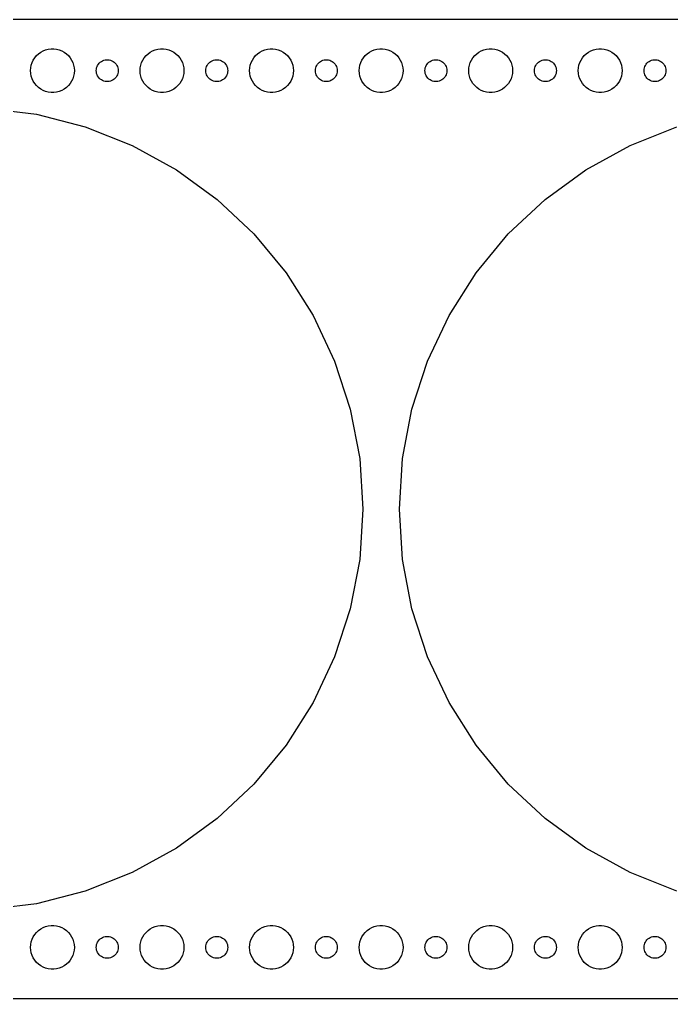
# Model space of a CAD drawing. Header units: metres. Extents: x -300 to 300, y -67 to 67.
# Drawn here: x 123 to 212.3, y -67 to 67 of the extents above; entities that cross this region are included whole.
import ezdxf

# ---------------------------------------------------------------- set-up
doc = ezdxf.new("R2010")
doc.units = ezdxf.units.M

msp = doc.modelspace()

# ---------------------------------------------------------------- linework, layer by layer
for p, q in [((294.814, 66.9901), (-294.814, 66.9901)), ((126.938, 62.9469), (127.312, 62.9941)), ((127.312, 62.9941), (127.688, 62.9941)), ((127.688, 62.9941), (128.062, 62.9469)), ((141.938, 62.9469), (142.312, 62.9941)), ((142.312, 62.9941), (142.688, 62.9941)), ((142.688, 62.9941), (143.062, 62.9469)), ((156.938, 62.9469), (157.312, 62.9941)), ((157.312, 62.9941), (157.688, 62.9941)), ((157.688, 62.9941), (158.062, 62.9469)), ((171.938, 62.9469), (172.312, 62.9941)), ((172.312, 62.9941), (172.688, 62.9941)), ((172.688, 62.9941), (173.062, 62.9469)), ((186.938, 62.9469), (187.312, 62.9941)), ((187.312, 62.9941), (187.688, 62.9941)), ((187.688, 62.9941), (188.062, 62.9469)), ((201.938, 62.9469), (202.312, 62.9941)), ((202.312, 62.9941), (202.688, 62.9941)), ((202.688, 62.9941), (203.062, 62.9469)), ((124.871, 61.4453), (125.073, 61.7634)), ((125.073, 61.7634), (125.313, 62.0536)), ((125.313, 62.0536), (125.588, 62.3115)), ((125.588, 62.3115), (125.893, 62.533)), ((125.893, 62.533), (126.223, 62.7145)), ((126.223, 62.7145), (126.573, 62.8532)), ((126.573, 62.8532), (126.938, 62.9469)), ((128.062, 62.9469), (128.427, 62.8532)), ((128.427, 62.8532), (128.777, 62.7145)), ((128.777, 62.7145), (129.107, 62.533)), ((129.107, 62.533), (129.412, 62.3115)), ((129.412, 62.3115), (129.687, 62.0536)), ((129.687, 62.0536), (129.927, 61.7634)), ((129.927, 61.7634), (130.129, 61.4453)), ((139.871, 61.4453), (140.073, 61.7634)), ((140.073, 61.7634), (140.313, 62.0536)), ((140.313, 62.0536), (140.588, 62.3115)), ((140.588, 62.3115), (140.893, 62.533)), ((140.893, 62.533), (141.223, 62.7145)), ((141.223, 62.7145), (141.573, 62.8532)), ((141.573, 62.8532), (141.938, 62.9469)), ((143.062, 62.9469), (143.427, 62.8532)), ((143.427, 62.8532), (143.777, 62.7145)), ((143.777, 62.7145), (144.107, 62.533)), ((144.107, 62.533), (144.412, 62.3115)), ((144.412, 62.3115), (144.687, 62.0536)), ((144.687, 62.0536), (144.927, 61.7634)), ((144.927, 61.7634), (145.129, 61.4453)), ((154.871, 61.4453), (155.073, 61.7634)), ((155.073, 61.7634), (155.313, 62.0536)), ((155.313, 62.0536), (155.588, 62.3115)), ((155.588, 62.3115), (155.893, 62.533)), ((155.893, 62.533), (156.223, 62.7145)), ((156.223, 62.7145), (156.573, 62.8532)), ((156.573, 62.8532), (156.938, 62.9469)), ((158.062, 62.9469), (158.427, 62.8532)), ((158.427, 62.8532), (158.777, 62.7145)), ((158.777, 62.7145), (159.107, 62.533)), ((159.107, 62.533), (159.412, 62.3115)), ((159.412, 62.3115), (159.687, 62.0536)), ((159.687, 62.0536), (159.927, 61.7634)), ((159.927, 61.7634), (160.129, 61.4453)), ((169.871, 61.4453), (170.073, 61.7634)), ((170.073, 61.7634), (170.313, 62.0536)), ((170.313, 62.0536), (170.588, 62.3115)), ((170.588, 62.3115), (170.893, 62.533)), ((170.893, 62.533), (171.223, 62.7145)), ((171.223, 62.7145), (171.573, 62.8532)), ((171.573, 62.8532), (171.938, 62.9469)), ((173.062, 62.9469), (173.427, 62.8532)), ((173.427, 62.8532), (173.777, 62.7145)), ((173.777, 62.7145), (174.107, 62.533)), ((174.107, 62.533), (174.412, 62.3115)), ((174.412, 62.3115), (174.687, 62.0536)), ((174.687, 62.0536), (174.927, 61.7634)), ((174.927, 61.7634), (175.129, 61.4453)), ((184.871, 61.4453), (185.073, 61.7634)), ((185.073, 61.7634), (185.313, 62.0536)), ((185.313, 62.0536), (185.588, 62.3115)), ((185.588, 62.3115), (185.893, 62.533)), ((185.893, 62.533), (186.223, 62.7145)), ((186.223, 62.7145), (186.573, 62.8532)), ((186.573, 62.8532), (186.938, 62.9469)), ((188.062, 62.9469), (188.427, 62.8532)), ((188.427, 62.8532), (188.777, 62.7145)), ((188.777, 62.7145), (189.107, 62.533)), ((189.107, 62.533), (189.412, 62.3115)), ((189.412, 62.3115), (189.687, 62.0536)), ((189.687, 62.0536), (189.927, 61.7634)), ((189.927, 61.7634), (190.129, 61.4453)), ((199.871, 61.4453), (200.073, 61.7634)), ((200.073, 61.7634), (200.313, 62.0536)), ((200.313, 62.0536), (200.588, 62.3115)), ((200.588, 62.3115), (200.893, 62.533)), ((200.893, 62.533), (201.223, 62.7145)), ((201.223, 62.7145), (201.573, 62.8532)), ((201.573, 62.8532), (201.938, 62.9469)), ((203.062, 62.9469), (203.427, 62.8532)), ((203.427, 62.8532), (203.777, 62.7145)), ((203.777, 62.7145), (204.107, 62.533)), ((204.107, 62.533), (204.412, 62.3115)), ((204.412, 62.3115), (204.687, 62.0536)), ((204.687, 62.0536), (204.927, 61.7634)), ((204.927, 61.7634), (205.129, 61.4453)), ((124.5, 60), (124.524, 60.376)), ((124.524, 60.376), (124.594, 60.7461)), ((124.594, 60.7461), (124.711, 61.1044)), ((124.711, 61.1044), (124.871, 61.4453)), ((130.129, 61.4453), (130.289, 61.1044)), ((130.289, 61.1044), (130.406, 60.7461)), ((130.406, 60.7461), (130.476, 60.376)), ((130.476, 60.376), (130.5, 60)), ((133.512, 60.188), (133.547, 60.373)), ((133.547, 60.373), (133.605, 60.5522)), ((133.605, 60.5522), (133.686, 60.7226)), ((133.686, 60.7226), (133.786, 60.8817)), ((133.786, 60.8817), (133.907, 61.0268)), ((133.907, 61.0268), (134.044, 61.1558)), ((134.044, 61.1558), (134.196, 61.2665)), ((134.196, 61.2665), (134.361, 61.3572)), ((134.361, 61.3572), (134.536, 61.4266)), ((134.536, 61.4266), (134.719, 61.4734)), ((134.719, 61.4734), (134.906, 61.497)), ((134.906, 61.497), (135.094, 61.497)), ((135.094, 61.497), (135.281, 61.4734)), ((135.281, 61.4734), (135.464, 61.4266)), ((135.464, 61.4266), (135.639, 61.3572)), ((135.639, 61.3572), (135.804, 61.2665)), ((135.804, 61.2665), (135.956, 61.1558)), ((135.956, 61.1558), (136.093, 61.0268)), ((136.093, 61.0268), (136.214, 60.8817)), ((136.214, 60.8817), (136.314, 60.7226)), ((136.314, 60.7226), (136.395, 60.5522)), ((136.395, 60.5522), (136.453, 60.373)), ((136.453, 60.373), (136.488, 60.188)), ((139.5, 60), (139.524, 60.376)), ((139.524, 60.376), (139.594, 60.7461)), ((139.594, 60.7461), (139.711, 61.1044)), ((139.711, 61.1044), (139.871, 61.4453)), ((145.129, 61.4453), (145.289, 61.1044)), ((145.289, 61.1044), (145.406, 60.7461)), ((145.406, 60.7461), (145.476, 60.376)), ((145.476, 60.376), (145.5, 60)), ((148.512, 60.188), (148.547, 60.373)), ((148.547, 60.373), (148.605, 60.5522)), ((148.605, 60.5522), (148.686, 60.7226)), ((148.686, 60.7226), (148.786, 60.8817)), ((148.786, 60.8817), (148.907, 61.0268)), ((148.907, 61.0268), (149.044, 61.1558)), ((149.044, 61.1558), (149.196, 61.2665)), ((149.196, 61.2665), (149.361, 61.3572)), ((149.361, 61.3572), (149.536, 61.4266)), ((149.536, 61.4266), (149.719, 61.4734)), ((149.719, 61.4734), (149.906, 61.497)), ((149.906, 61.497), (150.094, 61.497)), ((150.094, 61.497), (150.281, 61.4734)), ((150.281, 61.4734), (150.464, 61.4266)), ((150.464, 61.4266), (150.639, 61.3572)), ((150.639, 61.3572), (150.804, 61.2665)), ((150.804, 61.2665), (150.956, 61.1558)), ((150.956, 61.1558), (151.093, 61.0268)), ((151.093, 61.0268), (151.214, 60.8817)), ((151.214, 60.8817), (151.314, 60.7226)), ((151.314, 60.7226), (151.395, 60.5522)), ((151.395, 60.5522), (151.453, 60.373)), ((151.453, 60.373), (151.488, 60.188)), ((154.5, 60), (154.524, 60.376)), ((154.524, 60.376), (154.594, 60.7461)), ((154.594, 60.7461), (154.711, 61.1044)), ((154.711, 61.1044), (154.871, 61.4453)), ((160.129, 61.4453), (160.289, 61.1044)), ((160.289, 61.1044), (160.406, 60.7461)), ((160.406, 60.7461), (160.476, 60.376)), ((160.476, 60.376), (160.5, 60)), ((163.512, 60.188), (163.547, 60.373)), ((163.547, 60.373), (163.605, 60.5522)), ((163.605, 60.5522), (163.686, 60.7226)), ((163.686, 60.7226), (163.786, 60.8817)), ((163.786, 60.8817), (163.907, 61.0268)), ((163.907, 61.0268), (164.044, 61.1558)), ((164.044, 61.1558), (164.196, 61.2665)), ((164.196, 61.2665), (164.361, 61.3572)), ((164.361, 61.3572), (164.536, 61.4266)), ((164.536, 61.4266), (164.719, 61.4734)), ((164.719, 61.4734), (164.906, 61.497)), ((164.906, 61.497), (165.094, 61.497)), ((165.094, 61.497), (165.281, 61.4734)), ((165.281, 61.4734), (165.464, 61.4266)), ((165.464, 61.4266), (165.639, 61.3572)), ((165.639, 61.3572), (165.804, 61.2665)), ((165.804, 61.2665), (165.956, 61.1558)), ((165.956, 61.1558), (166.093, 61.0268)), ((166.093, 61.0268), (166.214, 60.8817)), ((166.214, 60.8817), (166.314, 60.7226)), ((166.314, 60.7226), (166.395, 60.5522)), ((166.395, 60.5522), (166.453, 60.373)), ((166.453, 60.373), (166.488, 60.188)), ((169.5, 60), (169.524, 60.376)), ((169.524, 60.376), (169.594, 60.7461)), ((169.594, 60.7461), (169.711, 61.1044)), ((169.711, 61.1044), (169.871, 61.4453)), ((175.129, 61.4453), (175.289, 61.1044)), ((175.289, 61.1044), (175.406, 60.7461)), ((175.406, 60.7461), (175.476, 60.376)), ((175.476, 60.376), (175.5, 60)), ((178.512, 60.188), (178.547, 60.373)), ((178.547, 60.373), (178.605, 60.5522)), ((178.605, 60.5522), (178.686, 60.7226)), ((178.686, 60.7226), (178.786, 60.8817)), ((178.786, 60.8817), (178.907, 61.0268)), ((178.907, 61.0268), (179.044, 61.1558)), ((179.044, 61.1558), (179.196, 61.2665)), ((179.196, 61.2665), (179.361, 61.3572)), ((179.361, 61.3572), (179.536, 61.4266)), ((179.536, 61.4266), (179.719, 61.4734)), ((179.719, 61.4734), (179.906, 61.497)), ((179.906, 61.497), (180.094, 61.497)), ((180.094, 61.497), (180.281, 61.4734)), ((180.281, 61.4734), (180.464, 61.4266)), ((180.464, 61.4266), (180.639, 61.3572)), ((180.639, 61.3572), (180.804, 61.2665)), ((180.804, 61.2665), (180.956, 61.1558)), ((180.956, 61.1558), (181.093, 61.0268)), ((181.093, 61.0268), (181.214, 60.8817)), ((181.214, 60.8817), (181.314, 60.7226)), ((181.314, 60.7226), (181.395, 60.5522)), ((181.395, 60.5522), (181.453, 60.373)), ((181.453, 60.373), (181.488, 60.188)), ((184.5, 60), (184.524, 60.376)), ((184.524, 60.376), (184.594, 60.7461)), ((184.594, 60.7461), (184.711, 61.1044)), ((184.711, 61.1044), (184.871, 61.4453)), ((190.129, 61.4453), (190.289, 61.1044)), ((190.289, 61.1044), (190.406, 60.7461)), ((190.406, 60.7461), (190.476, 60.376)), ((190.476, 60.376), (190.5, 60)), ((193.512, 60.188), (193.547, 60.373)), ((193.547, 60.373), (193.605, 60.5522)), ((193.605, 60.5522), (193.686, 60.7226)), ((193.686, 60.7226), (193.786, 60.8817)), ((193.786, 60.8817), (193.907, 61.0268)), ((193.907, 61.0268), (194.044, 61.1558)), ((194.044, 61.1558), (194.196, 61.2665)), ((194.196, 61.2665), (194.361, 61.3572)), ((194.361, 61.3572), (194.536, 61.4266)), ((194.536, 61.4266), (194.719, 61.4734)), ((194.719, 61.4734), (194.906, 61.497)), ((194.906, 61.497), (195.094, 61.497)), ((195.094, 61.497), (195.281, 61.4734)), ((195.281, 61.4734), (195.464, 61.4266)), ((195.464, 61.4266), (195.639, 61.3572)), ((195.639, 61.3572), (195.804, 61.2665)), ((195.804, 61.2665), (195.956, 61.1558)), ((195.956, 61.1558), (196.093, 61.0268)), ((196.093, 61.0268), (196.214, 60.8817)), ((196.214, 60.8817), (196.314, 60.7226)), ((196.314, 60.7226), (196.395, 60.5522)), ((196.395, 60.5522), (196.453, 60.373)), ((196.453, 60.373), (196.488, 60.188)), ((199.5, 60), (199.524, 60.376)), ((199.524, 60.376), (199.594, 60.7461)), ((199.594, 60.7461), (199.711, 61.1044)), ((199.711, 61.1044), (199.871, 61.4453)), ((205.129, 61.4453), (205.289, 61.1044)), ((205.289, 61.1044), (205.406, 60.7461)), ((205.406, 60.7461), (205.476, 60.376)), ((205.476, 60.376), (205.5, 60)), ((208.512, 60.188), (208.547, 60.373)), ((208.547, 60.373), (208.605, 60.5522)), ((208.605, 60.5522), (208.686, 60.7226)), ((208.686, 60.7226), (208.786, 60.8817)), ((208.786, 60.8817), (208.907, 61.0268)), ((208.907, 61.0268), (209.044, 61.1558)), ((209.044, 61.1558), (209.196, 61.2665)), ((209.196, 61.2665), (209.361, 61.3572)), ((209.361, 61.3572), (209.536, 61.4266)), ((209.536, 61.4266), (209.719, 61.4734)), ((209.719, 61.4734), (209.906, 61.497)), ((209.906, 61.497), (210.094, 61.497)), ((210.094, 61.497), (210.281, 61.4734)), ((210.281, 61.4734), (210.464, 61.4266)), ((210.464, 61.4266), (210.639, 61.3572)), ((210.639, 61.3572), (210.804, 61.2665)), ((210.804, 61.2665), (210.956, 61.1558)), ((210.956, 61.1558), (211.093, 61.0268)), ((211.093, 61.0268), (211.214, 60.8817)), ((211.214, 60.8817), (211.314, 60.7226)), ((211.314, 60.7226), (211.395, 60.5522)), ((211.395, 60.5522), (211.453, 60.373)), ((211.453, 60.373), (211.488, 60.188)), ((124.524, 59.624), (124.5, 60)), ((124.594, 59.2539), (124.524, 59.624)), ((124.711, 58.8956), (124.594, 59.2539)), ((130.406, 59.2539), (130.289, 58.8956)), ((130.476, 59.624), (130.406, 59.2539)), ((130.5, 60), (130.476, 59.624)), ((133.5, 60), (133.512, 60.188)), ((133.512, 59.812), (133.5, 60)), ((133.547, 59.627), (133.512, 59.812)), ((133.605, 59.4478), (133.547, 59.627)), ((133.686, 59.2774), (133.605, 59.4478)), ((133.786, 59.1183), (133.686, 59.2774)), ((133.907, 58.9732), (133.786, 59.1183)), ((134.044, 58.8442), (133.907, 58.9732)), ((136.093, 58.9732), (135.956, 58.8442)), ((136.214, 59.1183), (136.093, 58.9732)), ((136.314, 59.2774), (136.214, 59.1183)), ((136.395, 59.4478), (136.314, 59.2774)), ((136.453, 59.627), (136.395, 59.4478)), ((136.488, 59.812), (136.453, 59.627)), ((136.488, 60.188), (136.5, 60)), ((136.5, 60), (136.488, 59.812)), ((139.524, 59.624), (139.5, 60)), ((139.594, 59.2539), (139.524, 59.624)), ((139.711, 58.8956), (139.594, 59.2539)), ((145.406, 59.2539), (145.289, 58.8956)), ((145.476, 59.624), (145.406, 59.2539)), ((145.5, 60), (145.476, 59.624)), ((148.5, 60), (148.512, 60.188)), ((148.512, 59.812), (148.5, 60)), ((148.547, 59.627), (148.512, 59.812)), ((148.605, 59.4478), (148.547, 59.627)), ((148.686, 59.2774), (148.605, 59.4478)), ((148.786, 59.1183), (148.686, 59.2774)), ((148.907, 58.9732), (148.786, 59.1183)), ((149.044, 58.8442), (148.907, 58.9732)), ((151.093, 58.9732), (150.956, 58.8442)), ((151.214, 59.1183), (151.093, 58.9732)), ((151.314, 59.2774), (151.214, 59.1183)), ((151.395, 59.4478), (151.314, 59.2774)), ((151.453, 59.627), (151.395, 59.4478)), ((151.488, 59.812), (151.453, 59.627)), ((151.488, 60.188), (151.5, 60)), ((151.5, 60), (151.488, 59.812)), ((154.524, 59.624), (154.5, 60)), ((154.594, 59.2539), (154.524, 59.624)), ((154.711, 58.8956), (154.594, 59.2539)), ((160.406, 59.2539), (160.289, 58.8956)), ((160.476, 59.624), (160.406, 59.2539)), ((160.5, 60), (160.476, 59.624)), ((163.5, 60), (163.512, 60.188)), ((163.512, 59.812), (163.5, 60)), ((163.547, 59.627), (163.512, 59.812)), ((163.605, 59.4478), (163.547, 59.627)), ((163.686, 59.2774), (163.605, 59.4478)), ((163.786, 59.1183), (163.686, 59.2774)), ((163.907, 58.9732), (163.786, 59.1183)), ((164.044, 58.8442), (163.907, 58.9732)), ((166.093, 58.9732), (165.956, 58.8442)), ((166.214, 59.1183), (166.093, 58.9732)), ((166.314, 59.2774), (166.214, 59.1183)), ((166.395, 59.4478), (166.314, 59.2774)), ((166.453, 59.627), (166.395, 59.4478)), ((166.488, 59.812), (166.453, 59.627)), ((166.488, 60.188), (166.5, 60)), ((166.5, 60), (166.488, 59.812)), ((169.524, 59.624), (169.5, 60)), ((169.594, 59.2539), (169.524, 59.624)), ((169.711, 58.8956), (169.594, 59.2539)), ((175.406, 59.2539), (175.289, 58.8956)), ((175.476, 59.624), (175.406, 59.2539)), ((175.5, 60), (175.476, 59.624)), ((178.5, 60), (178.512, 60.188)), ((178.512, 59.812), (178.5, 60)), ((178.547, 59.627), (178.512, 59.812)), ((178.605, 59.4478), (178.547, 59.627)), ((178.686, 59.2774), (178.605, 59.4478)), ((178.786, 59.1183), (178.686, 59.2774)), ((178.907, 58.9732), (178.786, 59.1183)), ((179.044, 58.8442), (178.907, 58.9732)), ((181.093, 58.9732), (180.956, 58.8442)), ((181.214, 59.1183), (181.093, 58.9732)), ((181.314, 59.2774), (181.214, 59.1183)), ((181.395, 59.4478), (181.314, 59.2774)), ((181.453, 59.627), (181.395, 59.4478)), ((181.488, 59.812), (181.453, 59.627)), ((181.488, 60.188), (181.5, 60)), ((181.5, 60), (181.488, 59.812)), ((184.524, 59.624), (184.5, 60)), ((184.594, 59.2539), (184.524, 59.624)), ((184.711, 58.8956), (184.594, 59.2539)), ((190.406, 59.2539), (190.289, 58.8956)), ((190.476, 59.624), (190.406, 59.2539)), ((190.5, 60), (190.476, 59.624)), ((193.5, 60), (193.512, 60.188)), ((193.512, 59.812), (193.5, 60)), ((193.547, 59.627), (193.512, 59.812)), ((193.605, 59.4478), (193.547, 59.627)), ((193.686, 59.2774), (193.605, 59.4478)), ((193.786, 59.1183), (193.686, 59.2774)), ((193.907, 58.9732), (193.786, 59.1183)), ((194.044, 58.8442), (193.907, 58.9732)), ((196.093, 58.9732), (195.956, 58.8442)), ((196.214, 59.1183), (196.093, 58.9732)), ((196.314, 59.2774), (196.214, 59.1183)), ((196.395, 59.4478), (196.314, 59.2774)), ((196.453, 59.627), (196.395, 59.4478)), ((196.488, 59.812), (196.453, 59.627)), ((196.488, 60.188), (196.5, 60)), ((196.5, 60), (196.488, 59.812)), ((199.524, 59.624), (199.5, 60)), ((199.594, 59.2539), (199.524, 59.624)), ((199.711, 58.8956), (199.594, 59.2539)), ((205.406, 59.2539), (205.289, 58.8956)), ((205.476, 59.624), (205.406, 59.2539)), ((205.5, 60), (205.476, 59.624)), ((208.5, 60), (208.512, 60.188)), ((208.512, 59.812), (208.5, 60)), ((208.547, 59.627), (208.512, 59.812)), ((208.605, 59.4478), (208.547, 59.627)), ((208.686, 59.2774), (208.605, 59.4478)), ((208.786, 59.1183), (208.686, 59.2774)), ((208.907, 58.9732), (208.786, 59.1183)), ((209.044, 58.8442), (208.907, 58.9732)), ((211.093, 58.9732), (210.956, 58.8442)), ((211.214, 59.1183), (211.093, 58.9732)), ((211.314, 59.2774), (211.214, 59.1183)), ((211.395, 59.4478), (211.314, 59.2774)), ((211.453, 59.627), (211.395, 59.4478)), ((211.488, 59.812), (211.453, 59.627)), ((211.488, 60.188), (211.5, 60)), ((211.5, 60), (211.488, 59.812)), ((124.871, 58.5547), (124.711, 58.8956)), ((125.073, 58.2366), (124.871, 58.5547)), ((125.313, 57.9464), (125.073, 58.2366)), ((125.588, 57.6885), (125.313, 57.9464)), ((125.893, 57.467), (125.588, 57.6885)), ((129.412, 57.6885), (129.107, 57.467)), ((129.687, 57.9464), (129.412, 57.6885)), ((129.927, 58.2366), (129.687, 57.9464)), ((130.129, 58.5547), (129.927, 58.2366)), ((130.289, 58.8956), (130.129, 58.5547)), ((134.196, 58.7335), (134.044, 58.8442)), ((134.361, 58.6428), (134.196, 58.7335)), ((134.536, 58.5734), (134.361, 58.6428)), ((134.719, 58.5266), (134.536, 58.5734)), ((134.906, 58.503), (134.719, 58.5266)), ((135.094, 58.503), (134.906, 58.503)), ((135.281, 58.5266), (135.094, 58.503)), ((135.464, 58.5734), (135.281, 58.5266)), ((135.639, 58.6428), (135.464, 58.5734)), ((135.804, 58.7335), (135.639, 58.6428)), ((135.956, 58.8442), (135.804, 58.7335)), ((139.871, 58.5547), (139.711, 58.8956)), ((140.073, 58.2366), (139.871, 58.5547)), ((140.313, 57.9464), (140.073, 58.2366)), ((140.588, 57.6885), (140.313, 57.9464)), ((140.893, 57.467), (140.588, 57.6885)), ((144.412, 57.6885), (144.107, 57.467)), ((144.687, 57.9464), (144.412, 57.6885)), ((144.927, 58.2366), (144.687, 57.9464)), ((145.129, 58.5547), (144.927, 58.2366)), ((145.289, 58.8956), (145.129, 58.5547)), ((149.196, 58.7335), (149.044, 58.8442)), ((149.361, 58.6428), (149.196, 58.7335)), ((149.536, 58.5734), (149.361, 58.6428)), ((149.719, 58.5266), (149.536, 58.5734)), ((149.906, 58.503), (149.719, 58.5266)), ((150.094, 58.503), (149.906, 58.503)), ((150.281, 58.5266), (150.094, 58.503)), ((150.464, 58.5734), (150.281, 58.5266)), ((150.639, 58.6428), (150.464, 58.5734)), ((150.804, 58.7335), (150.639, 58.6428)), ((150.956, 58.8442), (150.804, 58.7335)), ((154.871, 58.5547), (154.711, 58.8956)), ((155.073, 58.2366), (154.871, 58.5547)), ((155.313, 57.9464), (155.073, 58.2366)), ((155.588, 57.6885), (155.313, 57.9464)), ((155.893, 57.467), (155.588, 57.6885)), ((159.412, 57.6885), (159.107, 57.467)), ((159.687, 57.9464), (159.412, 57.6885)), ((159.927, 58.2366), (159.687, 57.9464)), ((160.129, 58.5547), (159.927, 58.2366)), ((160.289, 58.8956), (160.129, 58.5547)), ((164.196, 58.7335), (164.044, 58.8442)), ((164.361, 58.6428), (164.196, 58.7335)), ((164.536, 58.5734), (164.361, 58.6428)), ((164.719, 58.5266), (164.536, 58.5734)), ((164.906, 58.503), (164.719, 58.5266)), ((165.094, 58.503), (164.906, 58.503)), ((165.281, 58.5266), (165.094, 58.503)), ((165.464, 58.5734), (165.281, 58.5266)), ((165.639, 58.6428), (165.464, 58.5734)), ((165.804, 58.7335), (165.639, 58.6428)), ((165.956, 58.8442), (165.804, 58.7335)), ((169.871, 58.5547), (169.711, 58.8956)), ((170.073, 58.2366), (169.871, 58.5547)), ((170.313, 57.9464), (170.073, 58.2366)), ((170.588, 57.6885), (170.313, 57.9464)), ((170.893, 57.467), (170.588, 57.6885)), ((174.412, 57.6885), (174.107, 57.467)), ((174.687, 57.9464), (174.412, 57.6885)), ((174.927, 58.2366), (174.687, 57.9464)), ((175.129, 58.5547), (174.927, 58.2366)), ((175.289, 58.8956), (175.129, 58.5547)), ((179.196, 58.7335), (179.044, 58.8442)), ((179.361, 58.6428), (179.196, 58.7335)), ((179.536, 58.5734), (179.361, 58.6428)), ((179.719, 58.5266), (179.536, 58.5734)), ((179.906, 58.503), (179.719, 58.5266)), ((180.094, 58.503), (179.906, 58.503)), ((180.281, 58.5266), (180.094, 58.503)), ((180.464, 58.5734), (180.281, 58.5266)), ((180.639, 58.6428), (180.464, 58.5734)), ((180.804, 58.7335), (180.639, 58.6428)), ((180.956, 58.8442), (180.804, 58.7335)), ((184.871, 58.5547), (184.711, 58.8956)), ((185.073, 58.2366), (184.871, 58.5547)), ((185.313, 57.9464), (185.073, 58.2366)), ((185.588, 57.6885), (185.313, 57.9464)), ((185.893, 57.467), (185.588, 57.6885)), ((189.412, 57.6885), (189.107, 57.467)), ((189.687, 57.9464), (189.412, 57.6885)), ((189.927, 58.2366), (189.687, 57.9464)), ((190.129, 58.5547), (189.927, 58.2366)), ((190.289, 58.8956), (190.129, 58.5547)), ((194.196, 58.7335), (194.044, 58.8442)), ((194.361, 58.6428), (194.196, 58.7335)), ((194.536, 58.5734), (194.361, 58.6428)), ((194.719, 58.5266), (194.536, 58.5734)), ((194.906, 58.503), (194.719, 58.5266)), ((195.094, 58.503), (194.906, 58.503)), ((195.281, 58.5266), (195.094, 58.503)), ((195.464, 58.5734), (195.281, 58.5266)), ((195.639, 58.6428), (195.464, 58.5734)), ((195.804, 58.7335), (195.639, 58.6428)), ((195.956, 58.8442), (195.804, 58.7335)), ((199.871, 58.5547), (199.711, 58.8956)), ((200.073, 58.2366), (199.871, 58.5547)), ((200.313, 57.9464), (200.073, 58.2366)), ((200.588, 57.6885), (200.313, 57.9464)), ((200.893, 57.467), (200.588, 57.6885)), ((204.412, 57.6885), (204.107, 57.467)), ((204.687, 57.9464), (204.412, 57.6885)), ((204.927, 58.2366), (204.687, 57.9464)), ((205.129, 58.5547), (204.927, 58.2366)), ((205.289, 58.8956), (205.129, 58.5547)), ((209.196, 58.7335), (209.044, 58.8442)), ((209.361, 58.6428), (209.196, 58.7335)), ((209.536, 58.5734), (209.361, 58.6428)), ((209.719, 58.5266), (209.536, 58.5734)), ((209.906, 58.503), (209.719, 58.5266)), ((210.094, 58.503), (209.906, 58.503)), ((210.281, 58.5266), (210.094, 58.503)), ((210.464, 58.5734), (210.281, 58.5266)), ((210.639, 58.6428), (210.464, 58.5734)), ((210.804, 58.7335), (210.639, 58.6428)), ((210.956, 58.8442), (210.804, 58.7335)), ((126.223, 57.2855), (125.893, 57.467)), ((126.573, 57.1468), (126.223, 57.2855)), ((126.938, 57.0531), (126.573, 57.1468)), ((127.312, 57.0059), (126.938, 57.0531)), ((127.688, 57.0059), (127.312, 57.0059)), ((128.062, 57.0531), (127.688, 57.0059)), ((128.427, 57.1468), (128.062, 57.0531)), ((128.777, 57.2855), (128.427, 57.1468)), ((129.107, 57.467), (128.777, 57.2855)), ((141.223, 57.2855), (140.893, 57.467)), ((141.573, 57.1468), (141.223, 57.2855)), ((141.938, 57.0531), (141.573, 57.1468)), ((142.312, 57.0059), (141.938, 57.0531)), ((142.688, 57.0059), (142.312, 57.0059)), ((143.062, 57.0531), (142.688, 57.0059)), ((143.427, 57.1468), (143.062, 57.0531)), ((143.777, 57.2855), (143.427, 57.1468)), ((144.107, 57.467), (143.777, 57.2855)), ((156.223, 57.2855), (155.893, 57.467)), ((156.573, 57.1468), (156.223, 57.2855)), ((156.938, 57.0531), (156.573, 57.1468)), ((157.312, 57.0059), (156.938, 57.0531)), ((157.688, 57.0059), (157.312, 57.0059)), ((158.062, 57.0531), (157.688, 57.0059)), ((158.427, 57.1468), (158.062, 57.0531)), ((158.777, 57.2855), (158.427, 57.1468)), ((159.107, 57.467), (158.777, 57.2855)), ((171.223, 57.2855), (170.893, 57.467)), ((171.573, 57.1468), (171.223, 57.2855)), ((171.938, 57.0531), (171.573, 57.1468)), ((172.312, 57.0059), (171.938, 57.0531)), ((172.688, 57.0059), (172.312, 57.0059)), ((173.062, 57.0531), (172.688, 57.0059)), ((173.427, 57.1468), (173.062, 57.0531)), ((173.777, 57.2855), (173.427, 57.1468)), ((174.107, 57.467), (173.777, 57.2855)), ((186.223, 57.2855), (185.893, 57.467)), ((186.573, 57.1468), (186.223, 57.2855)), ((186.938, 57.0531), (186.573, 57.1468)), ((187.312, 57.0059), (186.938, 57.0531)), ((187.688, 57.0059), (187.312, 57.0059)), ((188.062, 57.0531), (187.688, 57.0059)), ((188.427, 57.1468), (188.062, 57.0531)), ((188.777, 57.2855), (188.427, 57.1468)), ((189.107, 57.467), (188.777, 57.2855)), ((201.223, 57.2855), (200.893, 57.467)), ((201.573, 57.1468), (201.223, 57.2855)), ((201.938, 57.0531), (201.573, 57.1468)), ((202.312, 57.0059), (201.938, 57.0531)), ((202.688, 57.0059), (202.312, 57.0059)), ((203.062, 57.0531), (202.688, 57.0059)), ((203.427, 57.1468), (203.062, 57.0531)), ((203.777, 57.2855), (203.427, 57.1468)), ((204.107, 57.467), (203.777, 57.2855)), ((118.453, 54.8915), (125.306, 54.0258)), ((125.306, 54.0258), (131.996, 52.3081)), ((131.996, 52.3081), (138.418, 49.7655)), ((206.582, 49.7655), (213.004, 52.3081)), ((138.418, 49.7655), (144.47, 46.438)), ((200.53, 46.438), (206.582, 49.7655)), ((144.47, 46.438), (150.058, 42.3782)), ((194.942, 42.3782), (200.53, 46.438)), ((150.058, 42.3782), (155.093, 37.6501)), ((189.907, 37.6501), (194.942, 42.3782)), ((155.093, 37.6501), (159.496, 32.3282)), ((185.504, 32.3282), (189.907, 37.6501)), ((159.496, 32.3282), (163.197, 26.4964)), ((181.803, 26.4964), (185.504, 32.3282)), ((163.197, 26.4964), (166.138, 20.2468)), ((178.862, 20.2468), (181.803, 26.4964)), ((166.138, 20.2468), (168.272, 13.6779)), ((176.728, 13.6779), (178.862, 20.2468)), ((168.272, 13.6779), (169.566, 6.89333)), ((175.434, 6.89333), (176.728, 13.6779)), ((169.566, 6.89333), (170, 0)), ((175, 0), (175.434, 6.89333)), ((170, 0), (169.566, -6.89333)), ((175.434, -6.89333), (175, 0)), ((169.566, -6.89333), (168.272, -13.6779)), ((176.728, -13.6779), (175.434, -6.89333)), ((168.272, -13.6779), (166.138, -20.2468)), ((178.862, -20.2468), (176.728, -13.6779)), ((166.138, -20.2468), (163.197, -26.4964)), ((181.803, -26.4964), (178.862, -20.2468)), ((163.197, -26.4964), (159.496, -32.3282)), ((185.504, -32.3282), (181.803, -26.4964)), ((159.496, -32.3282), (155.093, -37.6501)), ((189.907, -37.6501), (185.504, -32.3282)), ((155.093, -37.6501), (150.058, -42.3782)), ((194.942, -42.3782), (189.907, -37.6501)), ((150.058, -42.3782), (144.47, -46.438)), ((200.53, -46.438), (194.942, -42.3782)), ((144.47, -46.438), (138.418, -49.7655)), ((206.582, -49.7655), (200.53, -46.438)), ((138.418, -49.7655), (131.996, -52.3081)), ((213.004, -52.3081), (206.582, -49.7655)), ((131.996, -52.3081), (125.306, -54.0258)), ((125.306, -54.0258), (118.453, -54.8915)), ((125.588, -57.6885), (125.893, -57.467)), ((125.893, -57.467), (126.223, -57.2855)), ((126.223, -57.2855), (126.573, -57.1468)), ((126.573, -57.1468), (126.938, -57.0531)), ((126.938, -57.0531), (127.312, -57.0059)), ((127.312, -57.0059), (127.688, -57.0059)), ((127.688, -57.0059), (128.062, -57.0531)), ((128.062, -57.0531), (128.427, -57.1468)), ((128.427, -57.1468), (128.777, -57.2855)), ((128.777, -57.2855), (129.107, -57.467)), ((129.107, -57.467), (129.412, -57.6885)), ((140.588, -57.6885), (140.893, -57.467)), ((140.893, -57.467), (141.223, -57.2855)), ((141.223, -57.2855), (141.573, -57.1468)), ((141.573, -57.1468), (141.938, -57.0531)), ((141.938, -57.0531), (142.312, -57.0059)), ((142.312, -57.0059), (142.688, -57.0059)), ((142.688, -57.0059), (143.062, -57.0531)), ((143.062, -57.0531), (143.427, -57.1468)), ((143.427, -57.1468), (143.777, -57.2855)), ((143.777, -57.2855), (144.107, -57.467)), ((144.107, -57.467), (144.412, -57.6885)), ((155.588, -57.6885), (155.893, -57.467)), ((155.893, -57.467), (156.223, -57.2855)), ((156.223, -57.2855), (156.573, -57.1468)), ((156.573, -57.1468), (156.938, -57.0531)), ((156.938, -57.0531), (157.312, -57.0059)), ((157.312, -57.0059), (157.688, -57.0059)), ((157.688, -57.0059), (158.062, -57.0531)), ((158.062, -57.0531), (158.427, -57.1468)), ((158.427, -57.1468), (158.777, -57.2855)), ((158.777, -57.2855), (159.107, -57.467)), ((159.107, -57.467), (159.412, -57.6885)), ((170.588, -57.6885), (170.893, -57.467)), ((170.893, -57.467), (171.223, -57.2855)), ((171.223, -57.2855), (171.573, -57.1468)), ((171.573, -57.1468), (171.938, -57.0531)), ((171.938, -57.0531), (172.312, -57.0059)), ((172.312, -57.0059), (172.688, -57.0059)), ((172.688, -57.0059), (173.062, -57.0531)), ((173.062, -57.0531), (173.427, -57.1468)), ((173.427, -57.1468), (173.777, -57.2855)), ((173.777, -57.2855), (174.107, -57.467)), ((174.107, -57.467), (174.412, -57.6885)), ((185.588, -57.6885), (185.893, -57.467)), ((185.893, -57.467), (186.223, -57.2855)), ((186.223, -57.2855), (186.573, -57.1468)), ((186.573, -57.1468), (186.938, -57.0531)), ((186.938, -57.0531), (187.312, -57.0059)), ((187.312, -57.0059), (187.688, -57.0059)), ((187.688, -57.0059), (188.062, -57.0531)), ((188.062, -57.0531), (188.427, -57.1468)), ((188.427, -57.1468), (188.777, -57.2855)), ((188.777, -57.2855), (189.107, -57.467)), ((189.107, -57.467), (189.412, -57.6885)), ((200.588, -57.6885), (200.893, -57.467)), ((200.893, -57.467), (201.223, -57.2855)), ((201.223, -57.2855), (201.573, -57.1468)), ((201.573, -57.1468), (201.938, -57.0531)), ((201.938, -57.0531), (202.312, -57.0059)), ((202.312, -57.0059), (202.688, -57.0059)), ((202.688, -57.0059), (203.062, -57.0531)), ((203.062, -57.0531), (203.427, -57.1468)), ((203.427, -57.1468), (203.777, -57.2855)), ((203.777, -57.2855), (204.107, -57.467)), ((204.107, -57.467), (204.412, -57.6885)), ((124.594, -59.2539), (124.711, -58.8956)), ((124.711, -58.8956), (124.871, -58.5547)), ((124.871, -58.5547), (125.073, -58.2366)), ((125.073, -58.2366), (125.313, -57.9464)), ((125.313, -57.9464), (125.588, -57.6885)), ((129.412, -57.6885), (129.687, -57.9464)), ((129.687, -57.9464), (129.927, -58.2366)), ((129.927, -58.2366), (130.129, -58.5547)), ((130.129, -58.5547), (130.289, -58.8956)), ((130.289, -58.8956), (130.406, -59.2539)), ((133.907, -58.9732), (134.044, -58.8442)), ((134.044, -58.8442), (134.196, -58.7335)), ((134.196, -58.7335), (134.361, -58.6428)), ((134.361, -58.6428), (134.536, -58.5734)), ((134.536, -58.5734), (134.719, -58.5266)), ((134.719, -58.5266), (134.906, -58.503)), ((134.906, -58.503), (135.094, -58.503)), ((135.094, -58.503), (135.281, -58.5266)), ((135.281, -58.5266), (135.464, -58.5734)), ((135.464, -58.5734), (135.639, -58.6428)), ((135.639, -58.6428), (135.804, -58.7335)), ((135.804, -58.7335), (135.956, -58.8442)), ((135.956, -58.8442), (136.093, -58.9732)), ((139.594, -59.2539), (139.711, -58.8956)), ((139.711, -58.8956), (139.871, -58.5547)), ((139.871, -58.5547), (140.073, -58.2366)), ((140.073, -58.2366), (140.313, -57.9464)), ((140.313, -57.9464), (140.588, -57.6885)), ((144.412, -57.6885), (144.687, -57.9464)), ((144.687, -57.9464), (144.927, -58.2366)), ((144.927, -58.2366), (145.129, -58.5547)), ((145.129, -58.5547), (145.289, -58.8956)), ((145.289, -58.8956), (145.406, -59.2539)), ((148.907, -58.9732), (149.044, -58.8442)), ((149.044, -58.8442), (149.196, -58.7335)), ((149.196, -58.7335), (149.361, -58.6428)), ((149.361, -58.6428), (149.536, -58.5734)), ((149.536, -58.5734), (149.719, -58.5266)), ((149.719, -58.5266), (149.906, -58.503)), ((149.906, -58.503), (150.094, -58.503)), ((150.094, -58.503), (150.281, -58.5266)), ((150.281, -58.5266), (150.464, -58.5734)), ((150.464, -58.5734), (150.639, -58.6428)), ((150.639, -58.6428), (150.804, -58.7335)), ((150.804, -58.7335), (150.956, -58.8442)), ((150.956, -58.8442), (151.093, -58.9732)), ((154.594, -59.2539), (154.711, -58.8956)), ((154.711, -58.8956), (154.871, -58.5547)), ((154.871, -58.5547), (155.073, -58.2366)), ((155.073, -58.2366), (155.313, -57.9464)), ((155.313, -57.9464), (155.588, -57.6885)), ((159.412, -57.6885), (159.687, -57.9464)), ((159.687, -57.9464), (159.927, -58.2366)), ((159.927, -58.2366), (160.129, -58.5547)), ((160.129, -58.5547), (160.289, -58.8956)), ((160.289, -58.8956), (160.406, -59.2539)), ((163.907, -58.9732), (164.044, -58.8442)), ((164.044, -58.8442), (164.196, -58.7335)), ((164.196, -58.7335), (164.361, -58.6428)), ((164.361, -58.6428), (164.536, -58.5734)), ((164.536, -58.5734), (164.719, -58.5266)), ((164.719, -58.5266), (164.906, -58.503)), ((164.906, -58.503), (165.094, -58.503)), ((165.094, -58.503), (165.281, -58.5266)), ((165.281, -58.5266), (165.464, -58.5734)), ((165.464, -58.5734), (165.639, -58.6428)), ((165.639, -58.6428), (165.804, -58.7335)), ((165.804, -58.7335), (165.956, -58.8442)), ((165.956, -58.8442), (166.093, -58.9732)), ((169.594, -59.2539), (169.711, -58.8956)), ((169.711, -58.8956), (169.871, -58.5547)), ((169.871, -58.5547), (170.073, -58.2366)), ((170.073, -58.2366), (170.313, -57.9464)), ((170.313, -57.9464), (170.588, -57.6885)), ((174.412, -57.6885), (174.687, -57.9464)), ((174.687, -57.9464), (174.927, -58.2366)), ((174.927, -58.2366), (175.129, -58.5547)), ((175.129, -58.5547), (175.289, -58.8956)), ((175.289, -58.8956), (175.406, -59.2539)), ((178.907, -58.9732), (179.044, -58.8442)), ((179.044, -58.8442), (179.196, -58.7335)), ((179.196, -58.7335), (179.361, -58.6428)), ((179.361, -58.6428), (179.536, -58.5734)), ((179.536, -58.5734), (179.719, -58.5266)), ((179.719, -58.5266), (179.906, -58.503)), ((179.906, -58.503), (180.094, -58.503)), ((180.094, -58.503), (180.281, -58.5266)), ((180.281, -58.5266), (180.464, -58.5734)), ((180.464, -58.5734), (180.639, -58.6428)), ((180.639, -58.6428), (180.804, -58.7335)), ((180.804, -58.7335), (180.956, -58.8442)), ((180.956, -58.8442), (181.093, -58.9732)), ((184.594, -59.2539), (184.711, -58.8956)), ((184.711, -58.8956), (184.871, -58.5547)), ((184.871, -58.5547), (185.073, -58.2366)), ((185.073, -58.2366), (185.313, -57.9464)), ((185.313, -57.9464), (185.588, -57.6885)), ((189.412, -57.6885), (189.687, -57.9464)), ((189.687, -57.9464), (189.927, -58.2366)), ((189.927, -58.2366), (190.129, -58.5547)), ((190.129, -58.5547), (190.289, -58.8956)), ((190.289, -58.8956), (190.406, -59.2539)), ((193.907, -58.9732), (194.044, -58.8442)), ((194.044, -58.8442), (194.196, -58.7335)), ((194.196, -58.7335), (194.361, -58.6428)), ((194.361, -58.6428), (194.536, -58.5734)), ((194.536, -58.5734), (194.719, -58.5266)), ((194.719, -58.5266), (194.906, -58.503)), ((194.906, -58.503), (195.094, -58.503)), ((195.094, -58.503), (195.281, -58.5266)), ((195.281, -58.5266), (195.464, -58.5734)), ((195.464, -58.5734), (195.639, -58.6428)), ((195.639, -58.6428), (195.804, -58.7335)), ((195.804, -58.7335), (195.956, -58.8442)), ((195.956, -58.8442), (196.093, -58.9732)), ((199.594, -59.2539), (199.711, -58.8956)), ((199.711, -58.8956), (199.871, -58.5547)), ((199.871, -58.5547), (200.073, -58.2366)), ((200.073, -58.2366), (200.313, -57.9464)), ((200.313, -57.9464), (200.588, -57.6885)), ((204.412, -57.6885), (204.687, -57.9464)), ((204.687, -57.9464), (204.927, -58.2366)), ((204.927, -58.2366), (205.129, -58.5547)), ((205.129, -58.5547), (205.289, -58.8956)), ((205.289, -58.8956), (205.406, -59.2539)), ((208.907, -58.9732), (209.044, -58.8442)), ((209.044, -58.8442), (209.196, -58.7335)), ((209.196, -58.7335), (209.361, -58.6428)), ((209.361, -58.6428), (209.536, -58.5734)), ((209.536, -58.5734), (209.719, -58.5266)), ((209.719, -58.5266), (209.906, -58.503)), ((209.906, -58.503), (210.094, -58.503)), ((210.094, -58.503), (210.281, -58.5266)), ((210.281, -58.5266), (210.464, -58.5734)), ((210.464, -58.5734), (210.639, -58.6428)), ((210.639, -58.6428), (210.804, -58.7335)), ((210.804, -58.7335), (210.956, -58.8442)), ((210.956, -58.8442), (211.093, -58.9732)), ((124.5, -60), (124.524, -59.624)), ((124.524, -60.376), (124.5, -60)), ((124.524, -59.624), (124.594, -59.2539)), ((130.406, -59.2539), (130.476, -59.624)), ((130.476, -59.624), (130.5, -60)), ((130.5, -60), (130.476, -60.376)), ((133.5, -60), (133.512, -59.812)), ((133.512, -60.188), (133.5, -60)), ((133.512, -59.812), (133.547, -59.627)), ((133.547, -60.373), (133.512, -60.188)), ((133.547, -59.627), (133.605, -59.4478)), ((133.605, -59.4478), (133.686, -59.2774)), ((133.686, -59.2774), (133.786, -59.1183)), ((133.786, -59.1183), (133.907, -58.9732)), ((136.093, -58.9732), (136.214, -59.1183)), ((136.214, -59.1183), (136.314, -59.2774)), ((136.314, -59.2774), (136.395, -59.4478)), ((136.395, -59.4478), (136.453, -59.627)), ((136.453, -59.627), (136.488, -59.812)), ((136.488, -60.188), (136.453, -60.373)), ((136.488, -59.812), (136.5, -60)), ((136.5, -60), (136.488, -60.188)), ((139.5, -60), (139.524, -59.624)), ((139.524, -60.376), (139.5, -60)), ((139.524, -59.624), (139.594, -59.2539)), ((145.406, -59.2539), (145.476, -59.624)), ((145.476, -59.624), (145.5, -60)), ((145.5, -60), (145.476, -60.376)), ((148.5, -60), (148.512, -59.812)), ((148.512, -60.188), (148.5, -60)), ((148.512, -59.812), (148.547, -59.627)), ((148.547, -60.373), (148.512, -60.188)), ((148.547, -59.627), (148.605, -59.4478)), ((148.605, -59.4478), (148.686, -59.2774)), ((148.686, -59.2774), (148.786, -59.1183)), ((148.786, -59.1183), (148.907, -58.9732)), ((151.093, -58.9732), (151.214, -59.1183)), ((151.214, -59.1183), (151.314, -59.2774)), ((151.314, -59.2774), (151.395, -59.4478)), ((151.395, -59.4478), (151.453, -59.627)), ((151.453, -59.627), (151.488, -59.812)), ((151.488, -60.188), (151.453, -60.373)), ((151.488, -59.812), (151.5, -60)), ((151.5, -60), (151.488, -60.188)), ((154.5, -60), (154.524, -59.624)), ((154.524, -60.376), (154.5, -60)), ((154.524, -59.624), (154.594, -59.2539)), ((160.406, -59.2539), (160.476, -59.624)), ((160.476, -59.624), (160.5, -60)), ((160.5, -60), (160.476, -60.376)), ((163.5, -60), (163.512, -59.812)), ((163.512, -60.188), (163.5, -60)), ((163.512, -59.812), (163.547, -59.627)), ((163.547, -60.373), (163.512, -60.188)), ((163.547, -59.627), (163.605, -59.4478)), ((163.605, -59.4478), (163.686, -59.2774)), ((163.686, -59.2774), (163.786, -59.1183)), ((163.786, -59.1183), (163.907, -58.9732)), ((166.093, -58.9732), (166.214, -59.1183)), ((166.214, -59.1183), (166.314, -59.2774)), ((166.314, -59.2774), (166.395, -59.4478)), ((166.395, -59.4478), (166.453, -59.627)), ((166.453, -59.627), (166.488, -59.812)), ((166.488, -60.188), (166.453, -60.373)), ((166.488, -59.812), (166.5, -60)), ((166.5, -60), (166.488, -60.188)), ((169.5, -60), (169.524, -59.624)), ((169.524, -60.376), (169.5, -60)), ((169.524, -59.624), (169.594, -59.2539)), ((175.406, -59.2539), (175.476, -59.624)), ((175.476, -59.624), (175.5, -60)), ((175.5, -60), (175.476, -60.376)), ((178.5, -60), (178.512, -59.812)), ((178.512, -60.188), (178.5, -60)), ((178.512, -59.812), (178.547, -59.627)), ((178.547, -60.373), (178.512, -60.188)), ((178.547, -59.627), (178.605, -59.4478)), ((178.605, -59.4478), (178.686, -59.2774)), ((178.686, -59.2774), (178.786, -59.1183)), ((178.786, -59.1183), (178.907, -58.9732)), ((181.093, -58.9732), (181.214, -59.1183)), ((181.214, -59.1183), (181.314, -59.2774)), ((181.314, -59.2774), (181.395, -59.4478)), ((181.395, -59.4478), (181.453, -59.627)), ((181.453, -59.627), (181.488, -59.812)), ((181.488, -60.188), (181.453, -60.373)), ((181.488, -59.812), (181.5, -60)), ((181.5, -60), (181.488, -60.188)), ((184.5, -60), (184.524, -59.624)), ((184.524, -60.376), (184.5, -60)), ((184.524, -59.624), (184.594, -59.2539)), ((190.406, -59.2539), (190.476, -59.624)), ((190.476, -59.624), (190.5, -60)), ((190.5, -60), (190.476, -60.376)), ((193.5, -60), (193.512, -59.812)), ((193.512, -60.188), (193.5, -60)), ((193.512, -59.812), (193.547, -59.627)), ((193.547, -60.373), (193.512, -60.188)), ((193.547, -59.627), (193.605, -59.4478)), ((193.605, -59.4478), (193.686, -59.2774)), ((193.686, -59.2774), (193.786, -59.1183)), ((193.786, -59.1183), (193.907, -58.9732)), ((196.093, -58.9732), (196.214, -59.1183)), ((196.214, -59.1183), (196.314, -59.2774)), ((196.314, -59.2774), (196.395, -59.4478)), ((196.395, -59.4478), (196.453, -59.627)), ((196.453, -59.627), (196.488, -59.812)), ((196.488, -60.188), (196.453, -60.373)), ((196.488, -59.812), (196.5, -60)), ((196.5, -60), (196.488, -60.188)), ((199.5, -60), (199.524, -59.624)), ((199.524, -60.376), (199.5, -60)), ((199.524, -59.624), (199.594, -59.2539)), ((205.406, -59.2539), (205.476, -59.624)), ((205.476, -59.624), (205.5, -60)), ((205.5, -60), (205.476, -60.376)), ((208.5, -60), (208.512, -59.812)), ((208.512, -60.188), (208.5, -60)), ((208.512, -59.812), (208.547, -59.627)), ((208.547, -60.373), (208.512, -60.188)), ((208.547, -59.627), (208.605, -59.4478)), ((208.605, -59.4478), (208.686, -59.2774)), ((208.686, -59.2774), (208.786, -59.1183)), ((208.786, -59.1183), (208.907, -58.9732)), ((211.093, -58.9732), (211.214, -59.1183)), ((211.214, -59.1183), (211.314, -59.2774)), ((211.314, -59.2774), (211.395, -59.4478)), ((211.395, -59.4478), (211.453, -59.627)), ((211.453, -59.627), (211.488, -59.812)), ((211.488, -60.188), (211.453, -60.373)), ((211.488, -59.812), (211.5, -60)), ((211.5, -60), (211.488, -60.188)), ((124.594, -60.7461), (124.524, -60.376)), ((124.711, -61.1044), (124.594, -60.7461)), ((124.871, -61.4453), (124.711, -61.1044)), ((125.073, -61.7634), (124.871, -61.4453)), ((130.129, -61.4453), (129.927, -61.7634)), ((130.289, -61.1044), (130.129, -61.4453)), ((130.406, -60.7461), (130.289, -61.1044)), ((130.476, -60.376), (130.406, -60.7461)), ((133.605, -60.5522), (133.547, -60.373)), ((133.686, -60.7226), (133.605, -60.5522)), ((133.786, -60.8817), (133.686, -60.7226)), ((133.907, -61.0268), (133.786, -60.8817)), ((134.044, -61.1558), (133.907, -61.0268)), ((134.196, -61.2665), (134.044, -61.1558)), ((134.361, -61.3572), (134.196, -61.2665)), ((134.536, -61.4266), (134.361, -61.3572)), ((134.719, -61.4734), (134.536, -61.4266)), ((134.906, -61.497), (134.719, -61.4734)), ((135.094, -61.497), (134.906, -61.497)), ((135.281, -61.4734), (135.094, -61.497)), ((135.464, -61.4266), (135.281, -61.4734)), ((135.639, -61.3572), (135.464, -61.4266)), ((135.804, -61.2665), (135.639, -61.3572)), ((135.956, -61.1558), (135.804, -61.2665)), ((136.093, -61.0268), (135.956, -61.1558)), ((136.214, -60.8817), (136.093, -61.0268)), ((136.314, -60.7226), (136.214, -60.8817)), ((136.395, -60.5522), (136.314, -60.7226)), ((136.453, -60.373), (136.395, -60.5522)), ((139.594, -60.7461), (139.524, -60.376)), ((139.711, -61.1044), (139.594, -60.7461)), ((139.871, -61.4453), (139.711, -61.1044)), ((140.073, -61.7634), (139.871, -61.4453)), ((145.129, -61.4453), (144.927, -61.7634)), ((145.289, -61.1044), (145.129, -61.4453)), ((145.406, -60.7461), (145.289, -61.1044)), ((145.476, -60.376), (145.406, -60.7461)), ((148.605, -60.5522), (148.547, -60.373)), ((148.686, -60.7226), (148.605, -60.5522)), ((148.786, -60.8817), (148.686, -60.7226)), ((148.907, -61.0268), (148.786, -60.8817)), ((149.044, -61.1558), (148.907, -61.0268)), ((149.196, -61.2665), (149.044, -61.1558)), ((149.361, -61.3572), (149.196, -61.2665)), ((149.536, -61.4266), (149.361, -61.3572)), ((149.719, -61.4734), (149.536, -61.4266)), ((149.906, -61.497), (149.719, -61.4734)), ((150.094, -61.497), (149.906, -61.497)), ((150.281, -61.4734), (150.094, -61.497)), ((150.464, -61.4266), (150.281, -61.4734)), ((150.639, -61.3572), (150.464, -61.4266)), ((150.804, -61.2665), (150.639, -61.3572)), ((150.956, -61.1558), (150.804, -61.2665)), ((151.093, -61.0268), (150.956, -61.1558)), ((151.214, -60.8817), (151.093, -61.0268)), ((151.314, -60.7226), (151.214, -60.8817)), ((151.395, -60.5522), (151.314, -60.7226)), ((151.453, -60.373), (151.395, -60.5522)), ((154.594, -60.7461), (154.524, -60.376)), ((154.711, -61.1044), (154.594, -60.7461)), ((154.871, -61.4453), (154.711, -61.1044)), ((155.073, -61.7634), (154.871, -61.4453)), ((160.129, -61.4453), (159.927, -61.7634)), ((160.289, -61.1044), (160.129, -61.4453)), ((160.406, -60.7461), (160.289, -61.1044)), ((160.476, -60.376), (160.406, -60.7461)), ((163.605, -60.5522), (163.547, -60.373)), ((163.686, -60.7226), (163.605, -60.5522)), ((163.786, -60.8817), (163.686, -60.7226)), ((163.907, -61.0268), (163.786, -60.8817)), ((164.044, -61.1558), (163.907, -61.0268)), ((164.196, -61.2665), (164.044, -61.1558)), ((164.361, -61.3572), (164.196, -61.2665)), ((164.536, -61.4266), (164.361, -61.3572)), ((164.719, -61.4734), (164.536, -61.4266)), ((164.906, -61.497), (164.719, -61.4734)), ((165.094, -61.497), (164.906, -61.497)), ((165.281, -61.4734), (165.094, -61.497)), ((165.464, -61.4266), (165.281, -61.4734)), ((165.639, -61.3572), (165.464, -61.4266)), ((165.804, -61.2665), (165.639, -61.3572)), ((165.956, -61.1558), (165.804, -61.2665)), ((166.093, -61.0268), (165.956, -61.1558)), ((166.214, -60.8817), (166.093, -61.0268)), ((166.314, -60.7226), (166.214, -60.8817)), ((166.395, -60.5522), (166.314, -60.7226)), ((166.453, -60.373), (166.395, -60.5522)), ((169.594, -60.7461), (169.524, -60.376)), ((169.711, -61.1044), (169.594, -60.7461)), ((169.871, -61.4453), (169.711, -61.1044)), ((170.073, -61.7634), (169.871, -61.4453)), ((175.129, -61.4453), (174.927, -61.7634)), ((175.289, -61.1044), (175.129, -61.4453)), ((175.406, -60.7461), (175.289, -61.1044)), ((175.476, -60.376), (175.406, -60.7461)), ((178.605, -60.5522), (178.547, -60.373)), ((178.686, -60.7226), (178.605, -60.5522)), ((178.786, -60.8817), (178.686, -60.7226)), ((178.907, -61.0268), (178.786, -60.8817)), ((179.044, -61.1558), (178.907, -61.0268)), ((179.196, -61.2665), (179.044, -61.1558)), ((179.361, -61.3572), (179.196, -61.2665)), ((179.536, -61.4266), (179.361, -61.3572)), ((179.719, -61.4734), (179.536, -61.4266)), ((179.906, -61.497), (179.719, -61.4734)), ((180.094, -61.497), (179.906, -61.497)), ((180.281, -61.4734), (180.094, -61.497)), ((180.464, -61.4266), (180.281, -61.4734)), ((180.639, -61.3572), (180.464, -61.4266)), ((180.804, -61.2665), (180.639, -61.3572)), ((180.956, -61.1558), (180.804, -61.2665)), ((181.093, -61.0268), (180.956, -61.1558)), ((181.214, -60.8817), (181.093, -61.0268)), ((181.314, -60.7226), (181.214, -60.8817)), ((181.395, -60.5522), (181.314, -60.7226)), ((181.453, -60.373), (181.395, -60.5522)), ((184.594, -60.7461), (184.524, -60.376)), ((184.711, -61.1044), (184.594, -60.7461)), ((184.871, -61.4453), (184.711, -61.1044)), ((185.073, -61.7634), (184.871, -61.4453)), ((190.129, -61.4453), (189.927, -61.7634)), ((190.289, -61.1044), (190.129, -61.4453)), ((190.406, -60.7461), (190.289, -61.1044)), ((190.476, -60.376), (190.406, -60.7461)), ((193.605, -60.5522), (193.547, -60.373)), ((193.686, -60.7226), (193.605, -60.5522)), ((193.786, -60.8817), (193.686, -60.7226)), ((193.907, -61.0268), (193.786, -60.8817)), ((194.044, -61.1558), (193.907, -61.0268)), ((194.196, -61.2665), (194.044, -61.1558)), ((194.361, -61.3572), (194.196, -61.2665)), ((194.536, -61.4266), (194.361, -61.3572)), ((194.719, -61.4734), (194.536, -61.4266)), ((194.906, -61.497), (194.719, -61.4734)), ((195.094, -61.497), (194.906, -61.497)), ((195.281, -61.4734), (195.094, -61.497)), ((195.464, -61.4266), (195.281, -61.4734)), ((195.639, -61.3572), (195.464, -61.4266)), ((195.804, -61.2665), (195.639, -61.3572)), ((195.956, -61.1558), (195.804, -61.2665)), ((196.093, -61.0268), (195.956, -61.1558)), ((196.214, -60.8817), (196.093, -61.0268)), ((196.314, -60.7226), (196.214, -60.8817)), ((196.395, -60.5522), (196.314, -60.7226)), ((196.453, -60.373), (196.395, -60.5522)), ((199.594, -60.7461), (199.524, -60.376)), ((199.711, -61.1044), (199.594, -60.7461)), ((199.871, -61.4453), (199.711, -61.1044)), ((200.073, -61.7634), (199.871, -61.4453)), ((205.129, -61.4453), (204.927, -61.7634)), ((205.289, -61.1044), (205.129, -61.4453)), ((205.406, -60.7461), (205.289, -61.1044)), ((205.476, -60.376), (205.406, -60.7461)), ((208.605, -60.5522), (208.547, -60.373)), ((208.686, -60.7226), (208.605, -60.5522)), ((208.786, -60.8817), (208.686, -60.7226)), ((208.907, -61.0268), (208.786, -60.8817)), ((209.044, -61.1558), (208.907, -61.0268)), ((209.196, -61.2665), (209.044, -61.1558)), ((209.361, -61.3572), (209.196, -61.2665)), ((209.536, -61.4266), (209.361, -61.3572)), ((209.719, -61.4734), (209.536, -61.4266)), ((209.906, -61.497), (209.719, -61.4734)), ((210.094, -61.497), (209.906, -61.497)), ((210.281, -61.4734), (210.094, -61.497)), ((210.464, -61.4266), (210.281, -61.4734)), ((210.639, -61.3572), (210.464, -61.4266)), ((210.804, -61.2665), (210.639, -61.3572)), ((210.956, -61.1558), (210.804, -61.2665)), ((211.093, -61.0268), (210.956, -61.1558)), ((211.214, -60.8817), (211.093, -61.0268)), ((211.314, -60.7226), (211.214, -60.8817)), ((211.395, -60.5522), (211.314, -60.7226)), ((211.453, -60.373), (211.395, -60.5522)), ((125.313, -62.0536), (125.073, -61.7634)), ((125.588, -62.3115), (125.313, -62.0536)), ((125.893, -62.533), (125.588, -62.3115)), ((126.223, -62.7145), (125.893, -62.533)), ((126.573, -62.8532), (126.223, -62.7145)), ((126.938, -62.9469), (126.573, -62.8532)), ((127.312, -62.9941), (126.938, -62.9469)), ((128.062, -62.9469), (127.688, -62.9941)), ((128.427, -62.8532), (128.062, -62.9469)), ((128.777, -62.7145), (128.427, -62.8532)), ((129.107, -62.533), (128.777, -62.7145)), ((129.412, -62.3115), (129.107, -62.533)), ((129.687, -62.0536), (129.412, -62.3115)), ((129.927, -61.7634), (129.687, -62.0536)), ((140.313, -62.0536), (140.073, -61.7634)), ((140.588, -62.3115), (140.313, -62.0536)), ((140.893, -62.533), (140.588, -62.3115)), ((141.223, -62.7145), (140.893, -62.533)), ((141.573, -62.8532), (141.223, -62.7145)), ((141.938, -62.9469), (141.573, -62.8532)), ((142.312, -62.9941), (141.938, -62.9469)), ((143.062, -62.9469), (142.688, -62.9941)), ((143.427, -62.8532), (143.062, -62.9469)), ((143.777, -62.7145), (143.427, -62.8532)), ((144.107, -62.533), (143.777, -62.7145)), ((144.412, -62.3115), (144.107, -62.533)), ((144.687, -62.0536), (144.412, -62.3115)), ((144.927, -61.7634), (144.687, -62.0536)), ((155.313, -62.0536), (155.073, -61.7634)), ((155.588, -62.3115), (155.313, -62.0536)), ((155.893, -62.533), (155.588, -62.3115)), ((156.223, -62.7145), (155.893, -62.533)), ((156.573, -62.8532), (156.223, -62.7145)), ((156.938, -62.9469), (156.573, -62.8532)), ((157.312, -62.9941), (156.938, -62.9469)), ((158.062, -62.9469), (157.688, -62.9941)), ((158.427, -62.8532), (158.062, -62.9469)), ((158.777, -62.7145), (158.427, -62.8532)), ((159.107, -62.533), (158.777, -62.7145)), ((159.412, -62.3115), (159.107, -62.533)), ((159.687, -62.0536), (159.412, -62.3115)), ((159.927, -61.7634), (159.687, -62.0536)), ((170.313, -62.0536), (170.073, -61.7634)), ((170.588, -62.3115), (170.313, -62.0536)), ((170.893, -62.533), (170.588, -62.3115)), ((171.223, -62.7145), (170.893, -62.533)), ((171.573, -62.8532), (171.223, -62.7145)), ((171.938, -62.9469), (171.573, -62.8532)), ((172.312, -62.9941), (171.938, -62.9469)), ((173.062, -62.9469), (172.688, -62.9941)), ((173.427, -62.8532), (173.062, -62.9469)), ((173.777, -62.7145), (173.427, -62.8532)), ((174.107, -62.533), (173.777, -62.7145)), ((174.412, -62.3115), (174.107, -62.533)), ((174.687, -62.0536), (174.412, -62.3115)), ((174.927, -61.7634), (174.687, -62.0536)), ((185.313, -62.0536), (185.073, -61.7634)), ((185.588, -62.3115), (185.313, -62.0536)), ((185.893, -62.533), (185.588, -62.3115)), ((186.223, -62.7145), (185.893, -62.533)), ((186.573, -62.8532), (186.223, -62.7145)), ((186.938, -62.9469), (186.573, -62.8532)), ((187.312, -62.9941), (186.938, -62.9469)), ((188.062, -62.9469), (187.688, -62.9941)), ((188.427, -62.8532), (188.062, -62.9469)), ((188.777, -62.7145), (188.427, -62.8532)), ((189.107, -62.533), (188.777, -62.7145)), ((189.412, -62.3115), (189.107, -62.533)), ((189.687, -62.0536), (189.412, -62.3115)), ((189.927, -61.7634), (189.687, -62.0536)), ((200.313, -62.0536), (200.073, -61.7634)), ((200.588, -62.3115), (200.313, -62.0536)), ((200.893, -62.533), (200.588, -62.3115)), ((201.223, -62.7145), (200.893, -62.533)), ((201.573, -62.8532), (201.223, -62.7145)), ((201.938, -62.9469), (201.573, -62.8532)), ((202.312, -62.9941), (201.938, -62.9469)), ((203.062, -62.9469), (202.688, -62.9941)), ((203.427, -62.8532), (203.062, -62.9469)), ((203.777, -62.7145), (203.427, -62.8532)), ((204.107, -62.533), (203.777, -62.7145)), ((204.412, -62.3115), (204.107, -62.533)), ((204.687, -62.0536), (204.412, -62.3115)), ((204.927, -61.7634), (204.687, -62.0536)), ((127.688, -62.9941), (127.312, -62.9941)), ((142.688, -62.9941), (142.312, -62.9941)), ((157.688, -62.9941), (157.312, -62.9941)), ((172.688, -62.9941), (172.312, -62.9941)), ((187.688, -62.9941), (187.312, -62.9941)), ((202.688, -62.9941), (202.312, -62.9941)), ((-294.814, -66.9901), (294.814, -66.9901))]:
    msp.add_line(p, q)

doc.saveas('drawing.dxf')
